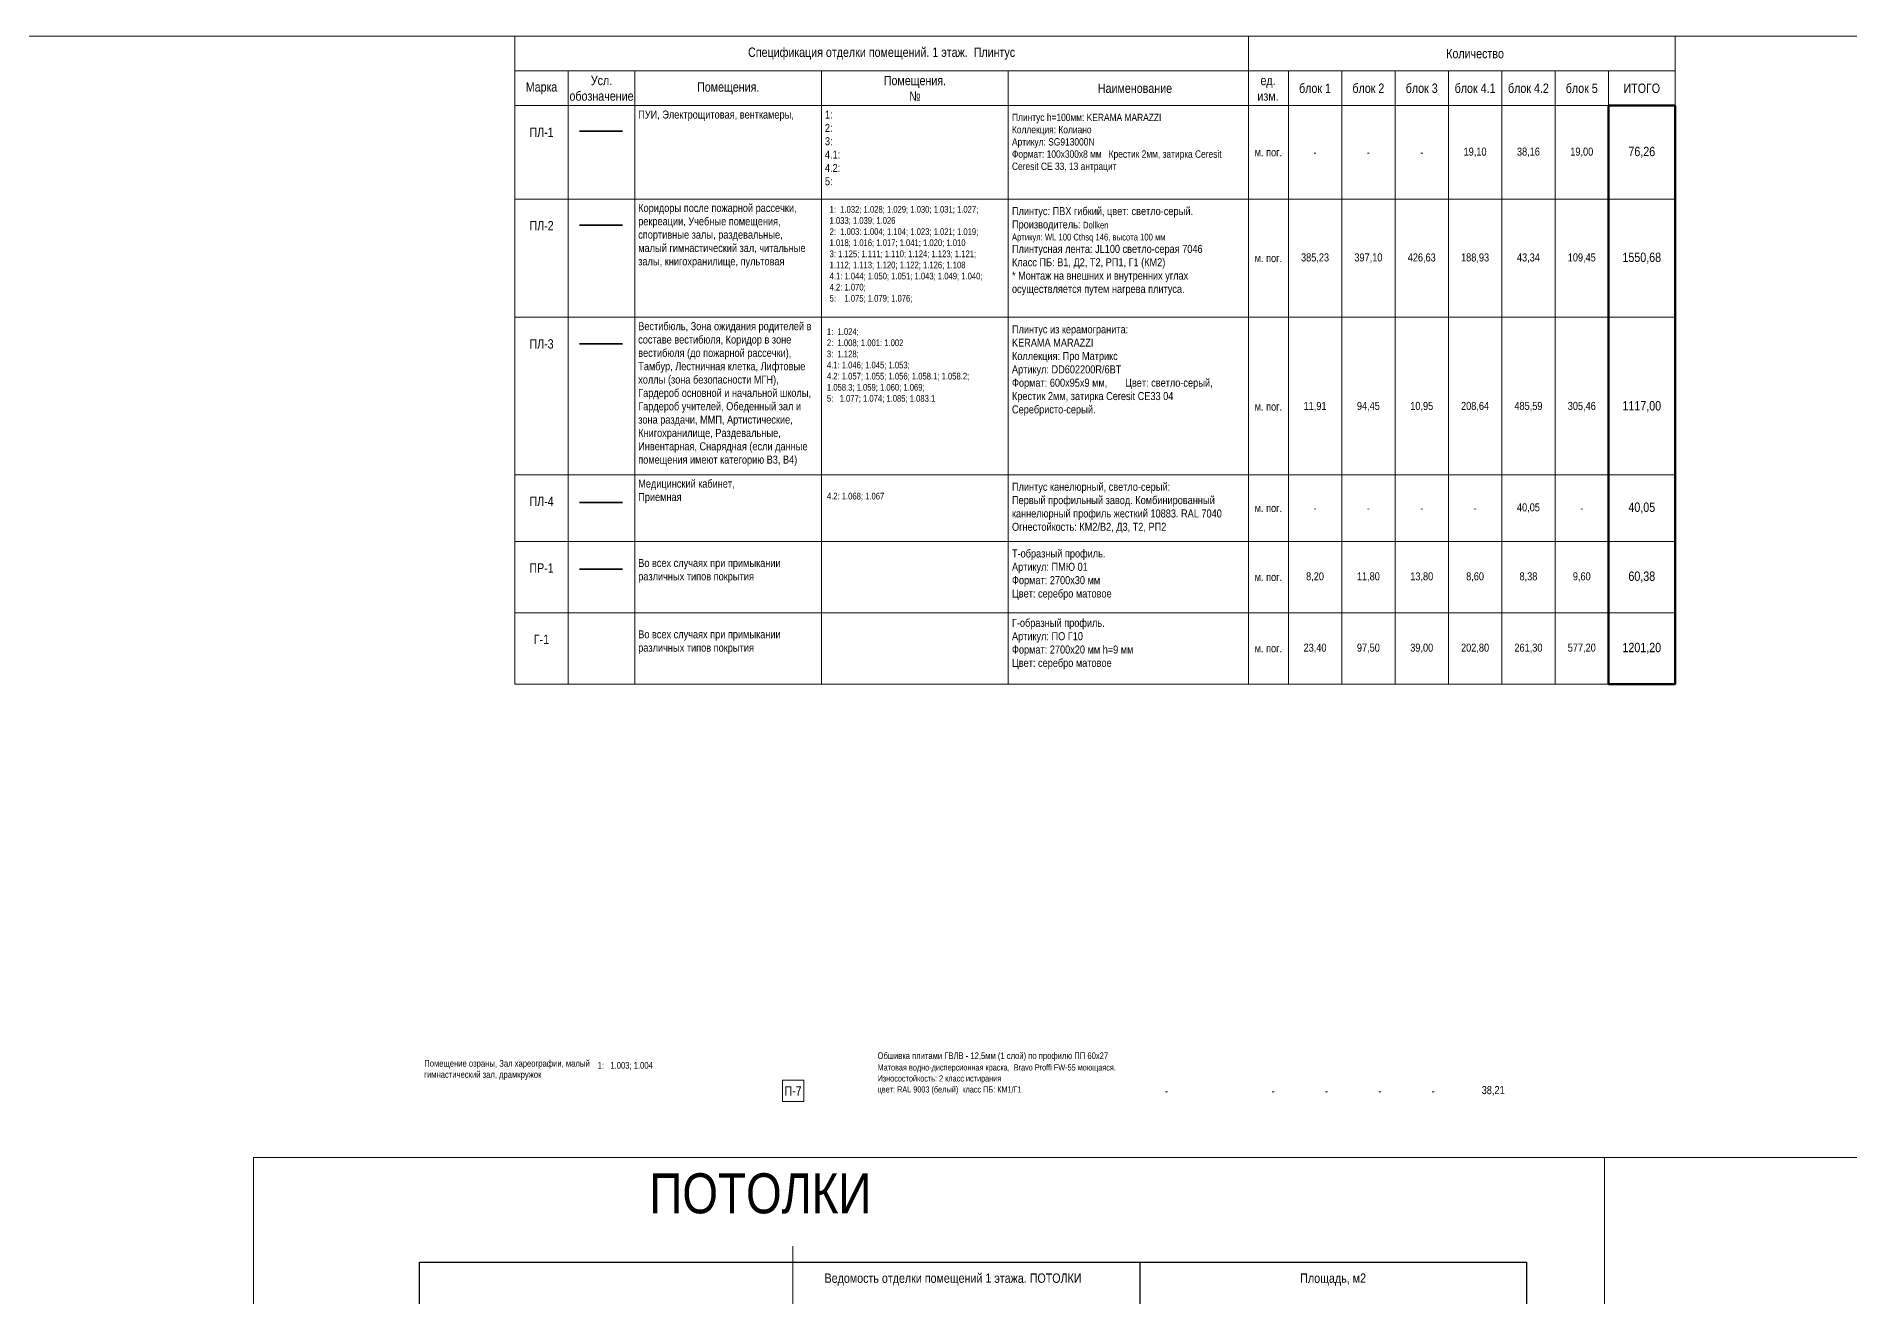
# Model space of a CAD drawing. Header units: millimetres. Extents: x -328335 to 1460319, y -208171 to 164069.
# Drawn here: x -207072 to -139084, y -111532 to -64294 of the extents above; entities that cross this region are included whole.
import ezdxf

# ---------------------------------------------------------------- set-up
doc = ezdxf.new("R2010")
doc.units = ezdxf.units.MM
doc.header["$LTSCALE"] = 0.5
doc.layers.get('Defpoints').update_dxf_attribs({"color": 140})
for name, color, linetype, lineweight in [('АИ_Плинтус', 3, 'Continuous', 9), ('АИ_Таблица', 7, 'Continuous', 13), ('АИ_Текст', 7, 'Continuous', 13)]:
    doc.layers.add(name, color=color, linetype=linetype, lineweight=lineweight)
doc.layers.add('АИ_Т_Профиль', color=2, linetype='Continuous', lineweight=40, true_color=0xffff00)
doc.layers.add('АР_Делит', color=120, linetype='Continuous', lineweight=0, plot=False)
doc.styles.add('style1', font='ARIALN.TTF')

msp = doc.modelspace()

# ---------------------------------------------------------------- linework, layer by layer
at = {"lineweight": 13}
msp.add_lwpolyline([(-179098.149, -103412.788), (-178298.149, -103412.788), (-178298.149, -104212.788), (-179098.149, -104212.788)], close=True, dxfattribs=at)
at = {"layer": 'Defpoints', "lineweight": 90}
msp.add_lwpolyline([(-148130.045, -66893.844), (-145630.045, -66893.844), (-145630.045, -88570.039), (-148130.045, -88570.039)], close=True, dxfattribs=at)
at = {"layer": 'АИ_Плинтус', "color": 92, "linetype": 'ByBlock', "lineweight": 35}
msp.add_lwpolyline([(-186706.45, -67852.282), (-185092.257, -67852.282)], dxfattribs=at)
at = {"layer": 'АИ_Плинтус', "color": 24, "linetype": 'ByBlock', "lineweight": 35, "true_color": 0xa52900}
msp.add_lwpolyline([(-186706.45, -71370.365), (-185092.257, -71370.365)], dxfattribs=at)
at = {"layer": 'АИ_Плинтус', "color": 160, "linetype": 'ByBlock', "lineweight": 35, "true_color": 0x003fff}
msp.add_lwpolyline([(-186706.45, -75821.591), (-185092.257, -75821.591)], dxfattribs=at)
at = {"layer": 'АИ_Плинтус', "color": 6, "linetype": 'ByBlock', "lineweight": 35, "true_color": 0xff00ff}
msp.add_lwpolyline([(-186706.45, -81763.967), (-185092.257, -81763.967)], dxfattribs=at)
at = {"layer": 'АИ_Т_Профиль', "linetype": 'ByBlock', "lineweight": 35}
msp.add_lwpolyline([(-186706.45, -84263.967), (-185092.257, -84263.967)], dxfattribs=at)
at = {"layer": 'АИ_Таблица'}
for p, q in [((-161630.045, -64293.844), (-161630.045, -88570.039)), ((-189130.045, -65593.844), (-145630.045, -65593.844)), ((-187130.045, -65593.844), (-187130.045, -88570.039)), ((-184630.045, -65593.844), (-184630.045, -88570.039)), ((-177630.045, -65593.844), (-177630.045, -88570.039)), ((-170630.045, -65593.844), (-170630.045, -88570.039)), ((-160130.045, -65593.844), (-160130.045, -88570.039)), ((-158130.045, -65593.844), (-158130.045, -88570.039)), ((-156130.045, -65593.844), (-156130.045, -88570.039)), ((-154130.045, -65593.844), (-154130.045, -88570.039)), ((-152130.045, -65593.844), (-152130.045, -88570.039)), ((-150130.045, -65593.844), (-150130.045, -88570.039)), ((-148130.045, -65593.844), (-148130.045, -88570.039)), ((-189130.045, -66893.844), (-145630.045, -66893.844)), ((-189130.045, -70393.844), (-145630.045, -70393.844)), ((-189130.045, -74825.283), (-145630.045, -74825.283)), ((-189130.045, -80725.283), (-145630.045, -80725.283)), ((-189130.045, -83225.283), (-145630.045, -83225.283)), ((-189130.045, -85897.661), (-145630.045, -85897.661)), ((-189130.045, -88570.039), (-145630.045, -88570.039))]:
    msp.add_line(p, q, dxfattribs=at)
at = {"layer": 'АИ_Таблица', "lineweight": 30}
msp.add_line((-165701.482, -110237.155), (-165701.482, -139747.928), dxfattribs=at)
at = {"layer": 'АИ_Таблица', "lineweight": 20}
msp.add_lwpolyline([(-189130.045, -64293.844), (-145630.045, -64293.844), (-145630.045, -88570.039), (-189130.045, -88570.039)], close=True, dxfattribs=at)
at = {"layer": 'АИ_Таблица', "lineweight": 30}
msp.add_lwpolyline([(-192701.482, -110237.155), (-151201.482, -110237.155), (-151201.482, -162847.928), (-192701.482, -162847.928)], close=True, dxfattribs=at)
at = {"layer": 'АР_Делит'}
msp.add_lwpolyline([(-132213.713, -64293.844), (-257380.551, -64293.844), (-257380.551, -205994.742), (-132213.713, -205994.742)], close=True, dxfattribs=at)
for points in [[(-132213.713, -106311.28), (-198927.466, -106311.28), (-198927.466, -187525.711)], [(-148276.792, -205994.742), (-148276.792, -106311.28)], [(-178701.482, -109633.985), (-178701.482, -187525.711)]]:
    msp.add_lwpolyline(points, dxfattribs=at)

# ---------------------------------------------------------------- texts
at = {"layer": 'АИ_Текст', "color": 0, "style": 'style1'}
for s, insert, char_height, width, attachment_point in [('Спецификация отделки помещений. 1 этаж.  Плинтус', (-175380.045, -64943.844), 350, 27500, 5), ('Количество', (-153130.045, -64943.844), 350, 14000, 5), ('Усл. обозначение', (-185880.045, -66243.844), 350, 2500, 5), ('Помещения.\\P№', (-174130.045, -66243.844), 350, 7000, 5), ('ед. изм.', (-160892.549, -66243.844), 350, 1255.11953, 5), ('Марка', (-188130.045, -66243.844), 350, 2000, 5), ('Помещения.', (-181130.045, -66243.844), 350, 7000, 5), ('Наименование', (-165880.045, -66243.844), 350, 8500, 5), ('блок 1', (-159130.045, -66243.844), 350, 2000, 5), ('блок 2', (-157130.045, -66243.844), 350, 2000, 5), ('блок 3', (-155130.045, -66243.844), 350, 2000, 5), ('блок 4.1', (-153130.045, -66243.844), 350, 2000, 5), ('блок 4.2', (-151130.045, -66243.844), 350, 2000, 5), ('блок 5', (-149130.045, -66243.844), 350, 2000, 5), ('ИТОГО', (-146880.045, -66243.844), 350, 2500, 5), ('ПУИ, Электрощитовая, венткамеры, ', (-184503.953, -67077.626), 300, 6286.59867, 1), ('1:   \\P2:     \\P3:    \\P4.1: \\P4.2: \\P5:    ', (-177503.953, -67077.626), 300, 6286.59867, 1), ('{\\H0.91667x;\\C256;Плинтус h=100мм: KERAMA MARAZZI \\PКоллекция: Колиано\\PАртикул: SG913000N\\PФормат: 100х300х8 мм   Крестик 2мм, затирка Ceresit Ceresit CE 33, 13 антрацит\\H1x; }', (-170492.095, -67195.766), 300, 8862.04995, 1), ('ПЛ-1', (-188130.045, -67893.844), 350, 2000, 5), ('м. пог.', (-160880.045, -68643.844), 300, 1500, 5), ('Коридоры после пожарной рассечки, рекреации, Учебные помещения, спортивные залы, раздевальные, малый гимнастический зал, читальные залы, книгохранилище, пультовая', (-184503.953, -70577.626), 300, 6286.59867, 1), ('1:  1.032; 1.028; 1.029; 1.030; 1.031; 1.027; 1.033; 1.039; 1.026   \\P2:  1.003: 1.004; 1.104; 1.023; 1.021; 1.019; 1.018; 1.016; 1.017; 1.041; 1.020; 1.010   \\P3: 1.125; 1.111; 1.110; 1.124; 1.123; 1.121; 1.112; 1.113; 1.120; 1.122; 1.126; 1.108   \\P4.1: 1.044; 1.050; 1.051; 1.043; 1.049; 1.040; \\P4.2: 1.070;\\P5:    1.075; 1.079; 1.076;', (-177330.31, -70655.296), 250, 5571.1646, 1), ('Плинтус: ПВХ гибкий, цвет: светло-серый. \\PПроизводитель: {\\H0.83333x;\\C256;Dollken\\PАртикул: WL 100 Cthsq 146, высота 100 мм\\P}Плинтусная лента: JL100 светло-серая 7046\\PКласс ПБ: В1, Д2, Т2, РП1, Г1 (КМ2)\\P* Монтаж на внешних и внутренних углах осуществляется путем нагрева плитуса.', (-170492.095, -70695.766), 300, 8862.04995, 1), ('ПЛ-2', (-188130.045, -71393.844), 350, 2000, 5), ('м. пог.', (-160880.045, -72609.564), 300, 1500, 5), ('Вестибюль, Зона ожидания родителей в составе вестибюля, Коридор в зоне вестибюля (до пожарной рассечки), Тамбур, Лестничная клетка, Лифтовые холлы (зона безопасности МГН), Гардероб основной и начальной школы, Гардероб учителей, Обеденный зал и зона раздачи, ММП, Артистические, Книгохранилище, Раздевальные, Инвентарная, Снарядная (если данные помещения имеют категорию В3, В4)', (-184503.953, -75009.064), 300, 6741.95934, 1), ('\\pxql;1:  1.024;  \\P2:  1.008; 1.001: 1.002   \\P3:  1.128;   \\P4.1: 1.046; 1.045; 1.053;\\P4.2: 1.057; 1.055; 1.056; 1.058.1; 1.058.2; 1.058.3; 1.059; 1.060; 1.069;\\P5:   1.077; 1.074; 1.085; 1.083.1  ', (-177430.045, -75239.453), 250, 5647.00148, 1), ('Плинтус из керамогранита: \\PKERAMA MARAZZI \\PКоллекция: Про Матрикс\\PАртикул: DD602200R/6BT\\PФормат: 600х95х9 мм,       Цвет: светло-серый,    Крестик 2мм, затирка Ceresit CE33 04 Серебристо-серый.', (-170492.095, -75127.204), 300, 8862.04995, 1), ('ПЛ-3', (-188130.045, -75825.283), 350, 2000, 5), ('м. пог.', (-160880.045, -78175.283), 300, 1500, 5), ('Медицинский кабинет, \\PПриемная', (-184503.953, -80909.064), 300, 6741.95934, 1), ('ПЛ-4', (-188130.045, -81725.283), 350, 2000, 5), ('\\P4.2: 1.068; 1.067\\P  ', (-177430.045, -80986.735), 250, 4300, 1), ('Плинтус канелюрный, светло-серый: \\PПервый профильный завод. Комбинированный каннелюрный профиль жесткий 10883. RAL 7040\\PОгнестойкость: КМ2/В2, Д3, Т2, РП2', (-170492.095, -81027.204), 300, 8862.04995, 1), ('м. пог.', (-160880.045, -81975.283), 300, 1500, 5), ('Т-образный профиль.\\PАртикул: ПМЮ 01\\PФормат: 2700х30 мм\\PЦвет: серебро матовое', (-170492.095, -83527.204), 300, 8862.04995, 1), ('ПР-1', (-188130.045, -84225.283), 350, 2000, 5), ('Во всех случаях при примыкании различных типов покрытия', (-184503.953, -83884.229), 300, 6741.95934, 1), ('м. пог.', (-160880.045, -84561.472), 300, 1500, 5), ('Г-образный профиль.\\PАртикул: ПО Г10\\PФормат: 2700х20 мм h=9 мм\\PЦвет: серебро матовое', (-170492.095, -86127.551), 300, 8862.04995, 1), ('Г-1', (-188130.045, -86897.661), 350, 2000, 5), ('Во всех случаях при примыкании различных типов покрытия', (-184503.953, -86556.607), 300, 6741.95934, 1), ('м. пог.', (-160880.045, -87233.85), 300, 1500, 5), ('Помещение озраны, Зал хареографии, малый гимнастический зал, драмкружок', (-192527.086, -102661.787), 250, 6325.60446, 1), ('\\pxa0.66667,sm1.07917;{\\C256;Обшивка плитами ГВЛВ - 12,5мм (1 слой) по профилю ПП 60х27\\H0.91667x;\\PМатовая водно-дисперсионная краска,  \\C1;Bravo Proffi FW-55\\C256; моющаяся. Износостойкость: 2 класс истирания \\Pцвет: RAL 9003 (белый)  класс ПБ: КМ1/Г1}', (-175530.785, -102375.168), 250, 9762.04995, 1), ('1:   1.003; 1.004  ', (-186027.086, -102735.229), 250, 6325.60446, 1), ('П-7', (-178701.482, -103816.627), 350, 2000, 5), ('Ведомость отделки помещений 1 этажа. ПОТОЛКИ ', (-172701.482, -110887.155), 350, 14000, 5), ('Площадь, м2', (-158451.482, -110887.155), 350, 14500, 5)]:
    msp.add_mtext(s, dxfattribs=dict(at, insert=insert, char_height=char_height, width=width, attachment_point=attachment_point))
at = {"layer": 'АИ_Текст', "color": 7, "attachment_point": 5, "style": 'style1'}
for s, insert, char_height, width in [('-', (-159130.045, -68643.844), 300, 2000), ('-', (-157130.045, -68643.844), 300, 2000), ('-', (-155130.045, -68643.844), 300, 2000), ('19,10', (-153130.045, -68643.844), 300, 2000), ('38,16', (-151130.045, -68643.844), 300, 2000), ('19,00', (-149130.045, -68643.844), 300, 2000), ('76,26', (-146880.045, -68643.844), 350, 2500), ('385,23', (-159130.045, -72609.564), 300, 2000), ('397,10', (-157130.045, -72609.564), 300, 2000), ('426,63', (-155130.045, -72609.564), 300, 2000), ('188,93', (-153130.045, -72609.564), 300, 2000), ('43,34', (-151130.045, -72609.564), 300, 2000), ('109,45', (-149130.045, -72609.564), 300, 2000), ('1550,68', (-146880.045, -72609.564), 350, 2500), ('11,91', (-159130.045, -78175.283), 300, 2000), ('94,45', (-157130.045, -78175.283), 300, 2000), ('10,95', (-155130.045, -78175.283), 300, 2000), ('208,64', (-153130.045, -78175.283), 300, 2000), ('485,59', (-151130.045, -78175.283), 300, 2000), ('305,46', (-149130.045, -78175.283), 300, 2000), ('1117,00', (-146880.045, -78175.283), 350, 2500), ('-', (-159130.045, -81975.283), 300, 2000), ('-', (-157130.045, -81975.283), 300, 2000), ('-', (-155130.045, -81975.283), 300, 2000), ('-', (-153130.045, -81975.283), 300, 2000), ('40,05', (-151130.045, -81975.283), 300, 2000), ('-', (-149130.045, -81975.283), 300, 2000), ('40,05', (-146880.045, -81975.283), 350, 2500), ('8,20', (-159130.045, -84561.472), 300, 2000), ('11,80', (-157130.045, -84561.472), 300, 2000), ('13,80', (-155130.045, -84561.472), 300, 2000), ('8,60', (-153130.045, -84561.472), 300, 2000), ('8,38', (-151130.045, -84561.472), 300, 2000), ('9,60', (-149130.045, -84561.472), 300, 2000), ('60,38', (-146880.045, -84561.472), 350, 2500), ('1201,20', (-146880.045, -87233.85), 350, 2500), ('23,40', (-159130.045, -87233.85), 300, 2000), ('97,50', (-157130.045, -87233.85), 300, 2000), ('39,00', (-155130.045, -87233.85), 300, 2000), ('202,80', (-153130.045, -87233.85), 300, 2000), ('261,30', (-151130.045, -87233.85), 300, 2000), ('577,20', (-149130.045, -87233.85), 300, 2000)]:
    msp.add_mtext(s, dxfattribs=dict(at, insert=insert, char_height=char_height, width=width))
at = {"layer": 'АИ_Текст', "char_height": 300, "width": 2000, "attachment_point": 5, "style": 'style1'}
for insert in [(-164701.482, -103816.627), (-160701.482, -103816.627), (-158701.482, -103816.627), (-156701.482, -103816.627), (-154701.482, -103816.627)]:
    msp.add_mtext('-', dxfattribs=dict(at, insert=insert))
at = {"layer": 'АИ_Текст', "color": 5, "insert": (-152451.482, -103816.627), "char_height": 300, "width": 2500, "attachment_point": 5, "style": 'style1'}
msp.add_mtext('38,21', dxfattribs=at)
at = {"layer": 'АР_Делит', "color": 5, "insert": (-184090.571, -107667.661), "char_height": 1500, "attachment_point": 4, "style": 'style1'}
msp.add_mtext_dynamic_manual_height_columns('ПОТОЛКИ', width=14950.81335, gutter_width=937.5, heights=[0], dxfattribs=at)

doc.saveas('drawing.dxf')
